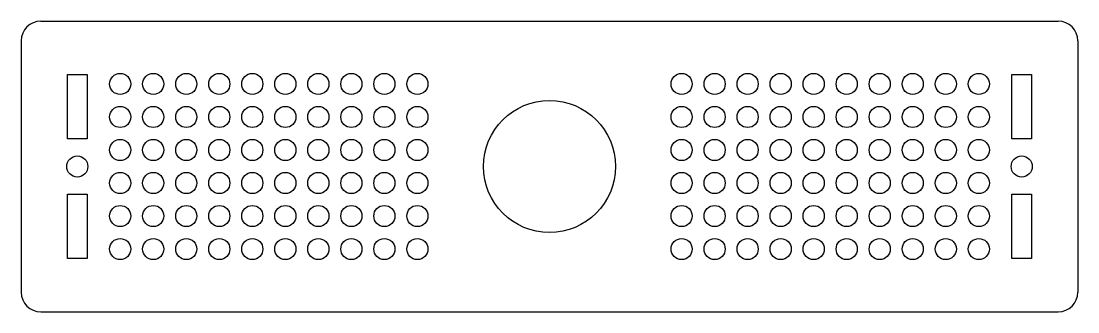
# Model space of a CAD drawing. Extents: x 33 to 193, y -22 to 22.
import ezdxf

# ---------------------------------------------------------------- set-up
doc = ezdxf.new("R2010")
doc.units = 0
doc.layers.get('0').update_dxf_attribs({"linetype": 'continuous'})

# ---------------------------------------------------------------- blocks, each defined once
blk = doc.blocks.new('FILLET009')
at = {"color": 0}
for p, q in [((35.7, 22), (189.7, 22)), ((32.7, 19), (32.7, -19)), ((192.7, 19), (192.7, -19)), ((39.7, 4.2), (39.7, 13.9)), ((39.7, 13.9), (42.7, 13.9)), ((42.7, 13.9), (42.7, 4.2)), ((182.7, 4.2), (182.7, 13.9)), ((182.7, 13.9), (185.7, 13.9)), ((185.7, 13.9), (185.7, 4.2)), ((42.7, 4.2), (39.7, 4.2)), ((185.7, 4.2), (182.7, 4.2)), ((39.7, -13.9), (39.7, -4.2)), ((39.7, -4.2), (42.7, -4.2)), ((42.7, -4.2), (42.7, -13.9)), ((182.7, -13.9), (182.7, -4.2)), ((182.7, -4.2), (185.7, -4.2)), ((185.7, -4.2), (185.7, -13.9)), ((42.7, -13.9), (39.7, -13.9)), ((185.7, -13.9), (182.7, -13.9)), ((35.7, -22), (189.7, -22))]:
    blk.add_line(p, q, dxfattribs=at)
for centre, radius in [((47.7, 12.5), 1.6), ((52.7, 12.5), 1.6), ((57.7, 12.5), 1.6), ((62.7, 12.5), 1.6), ((67.7, 12.5), 1.6), ((72.7, 12.5), 1.6), ((77.7, 12.5), 1.6), ((82.7, 12.5), 1.6), ((87.7, 12.5), 1.6), ((92.7, 12.5), 1.6), ((132.7, 12.5), 1.6), ((137.7, 12.5), 1.6), ((142.7, 12.5), 1.6), ((147.7, 12.5), 1.6), ((152.7, 12.5), 1.6), ((157.7, 12.5), 1.6), ((162.7, 12.5), 1.6), ((167.7, 12.5), 1.6), ((172.7, 12.5), 1.6), ((177.7, 12.5), 1.6), ((112.7, 0), 10), ((47.7, 7.5), 1.6), ((52.7, 7.5), 1.6), ((57.7, 7.5), 1.6), ((62.7, 7.5), 1.6), ((67.7, 7.5), 1.6), ((72.7, 7.5), 1.6), ((77.7, 7.5), 1.6), ((82.7, 7.5), 1.6), ((87.7, 7.5), 1.6), ((92.7, 7.5), 1.6), ((132.7, 7.5), 1.6), ((137.7, 7.5), 1.6), ((142.7, 7.5), 1.6), ((147.7, 7.5), 1.6), ((152.7, 7.5), 1.6), ((157.7, 7.5), 1.6), ((162.7, 7.5), 1.6), ((167.7, 7.5), 1.6), ((172.7, 7.5), 1.6), ((177.7, 7.5), 1.6), ((47.7, 2.5), 1.6), ((52.7, 2.5), 1.6), ((57.7, 2.5), 1.6), ((62.7, 2.5), 1.6), ((67.7, 2.5), 1.6), ((72.7, 2.5), 1.6), ((77.7, 2.5), 1.6), ((82.7, 2.5), 1.6), ((87.7, 2.5), 1.6), ((92.7, 2.5), 1.6), ((132.7, 2.5), 1.6), ((137.7, 2.5), 1.6), ((142.7, 2.5), 1.6), ((147.7, 2.5), 1.6), ((152.7, 2.5), 1.6), ((157.7, 2.5), 1.6), ((162.7, 2.5), 1.6), ((167.7, 2.5), 1.6), ((172.7, 2.5), 1.6), ((177.7, 2.5), 1.6), ((41.2, 0), 1.6), ((184.2, 0), 1.6), ((47.7, -2.5), 1.6), ((52.7, -2.5), 1.6), ((57.7, -2.5), 1.6), ((62.7, -2.5), 1.6), ((67.7, -2.5), 1.6), ((72.7, -2.5), 1.6), ((77.7, -2.5), 1.6), ((82.7, -2.5), 1.6), ((87.7, -2.5), 1.6), ((92.7, -2.5), 1.6), ((132.7, -2.5), 1.6), ((137.7, -2.5), 1.6), ((142.7, -2.5), 1.6), ((147.7, -2.5), 1.6), ((152.7, -2.5), 1.6), ((157.7, -2.5), 1.6), ((162.7, -2.5), 1.6), ((167.7, -2.5), 1.6), ((172.7, -2.5), 1.6), ((177.7, -2.5), 1.6), ((47.7, -7.5), 1.6), ((52.7, -7.5), 1.6), ((57.7, -7.5), 1.6), ((62.7, -7.5), 1.6), ((67.7, -7.5), 1.6), ((72.7, -7.5), 1.6), ((77.7, -7.5), 1.6), ((82.7, -7.5), 1.6), ((87.7, -7.5), 1.6), ((92.7, -7.5), 1.6), ((132.7, -7.5), 1.6), ((137.7, -7.5), 1.6), ((142.7, -7.5), 1.6), ((147.7, -7.5), 1.6), ((152.7, -7.5), 1.6), ((157.7, -7.5), 1.6), ((162.7, -7.5), 1.6), ((167.7, -7.5), 1.6), ((172.7, -7.5), 1.6), ((177.7, -7.5), 1.6), ((47.7, -12.5), 1.6), ((52.7, -12.5), 1.6), ((57.7, -12.5), 1.6), ((62.7, -12.5), 1.6), ((67.7, -12.5), 1.6), ((72.7, -12.5), 1.6), ((77.7, -12.5), 1.6), ((82.7, -12.5), 1.6), ((87.7, -12.5), 1.6), ((92.7, -12.5), 1.6), ((132.7, -12.5), 1.6), ((137.7, -12.5), 1.6), ((142.7, -12.5), 1.6), ((147.7, -12.5), 1.6), ((152.7, -12.5), 1.6), ((157.7, -12.5), 1.6), ((162.7, -12.5), 1.6), ((167.7, -12.5), 1.6), ((172.7, -12.5), 1.6), ((177.7, -12.5), 1.6)]:
    blk.add_circle(centre, radius, dxfattribs=at)
for centre, start, end in [((35.7, 19), 90, -180), ((189.7, 19), 0, 90), ((35.7, -19), -180, -90), ((189.7, -19), -90, 0)]:
    blk.add_arc(centre, 3, start, end, dxfattribs=at)

msp = doc.modelspace()

# ---------------------------------------------------------------- block references
at = {"color": 0}
msp.add_blockref('FILLET009', (0, 0), dxfattribs=at)

doc.saveas('drawing.dxf')
